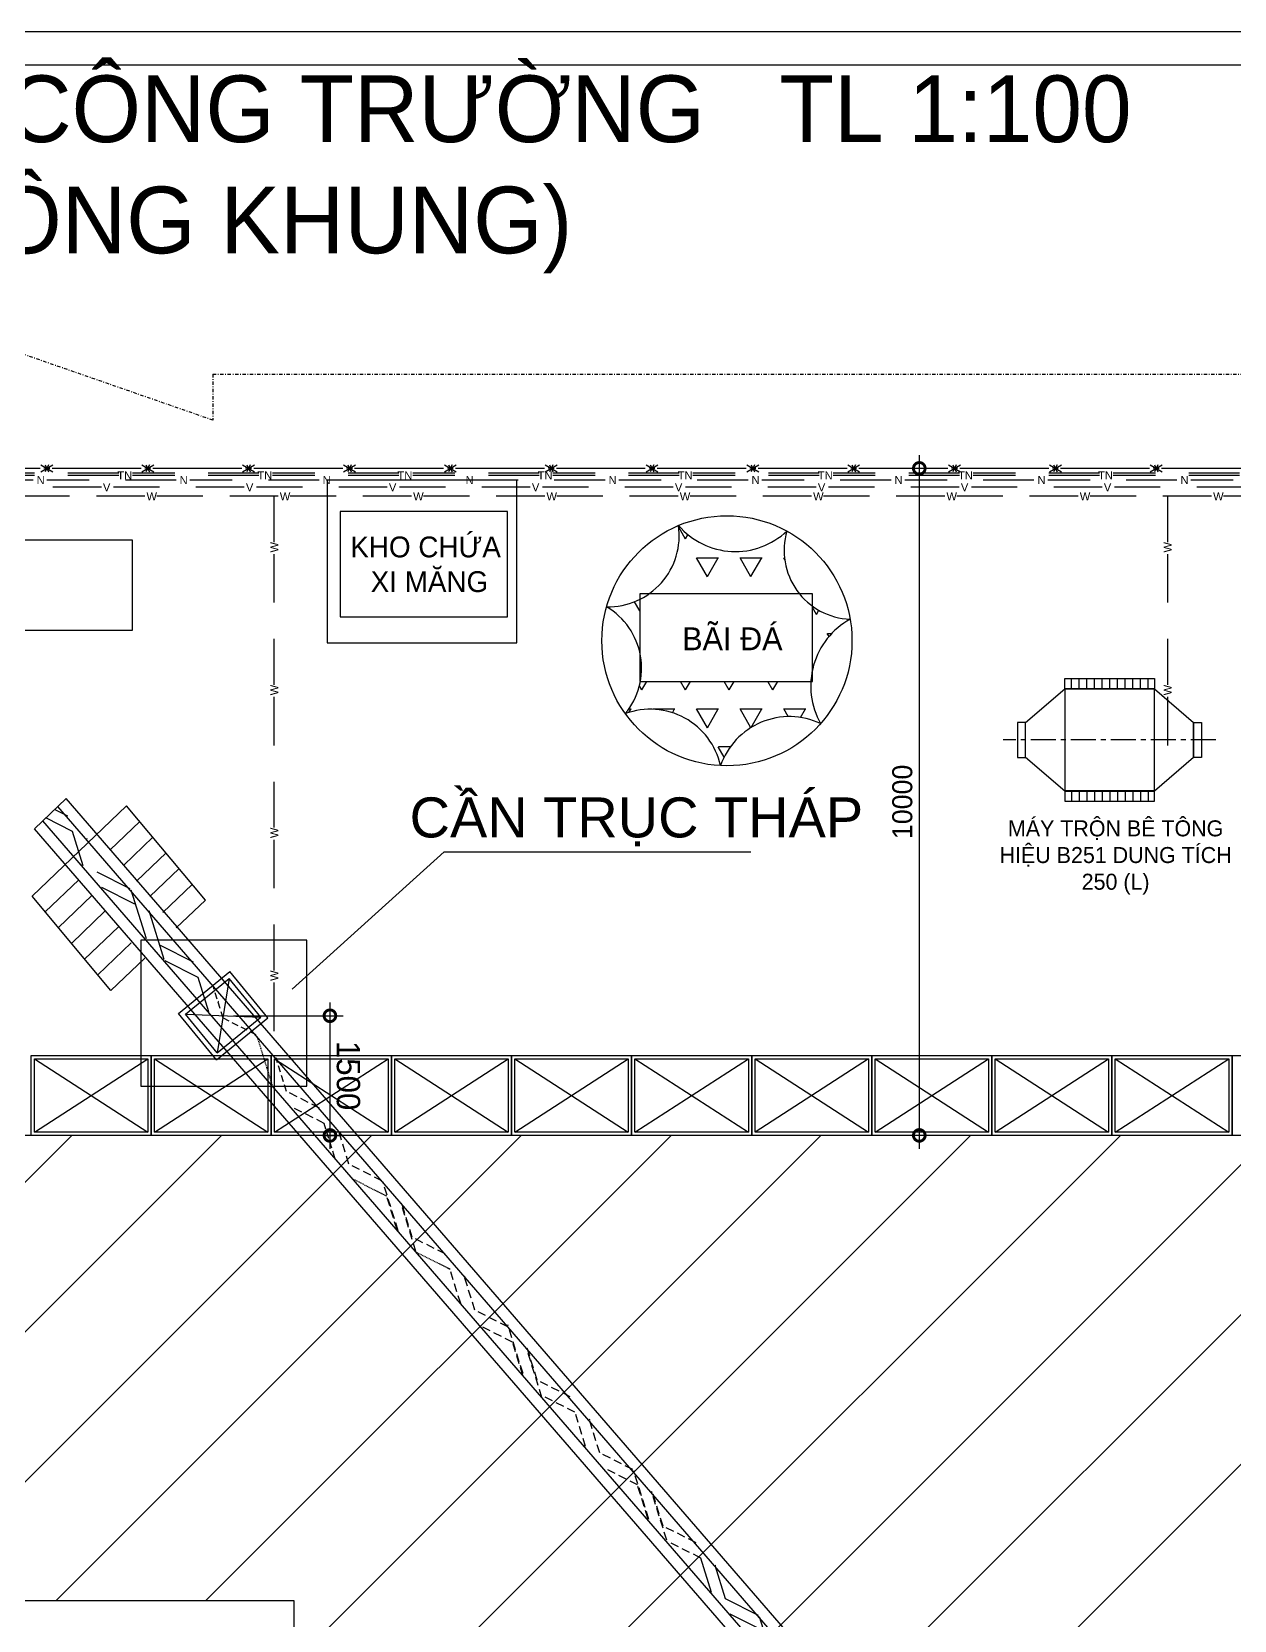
# Model space of a CAD drawing. Extents: x 122166 to 123167, y -5853 to -5259.
# Drawn here: x 122737.5 to 122917.7, y -5497.4 to -5259.3 of the extents above; entities that cross this region are included whole.
import ezdxf

# ---------------------------------------------------------------- set-up
doc = ezdxf.new("R2010")
doc.units = 0
for name, pattern in [('CENTER', [2, 1.25, -0.25, 0.25, -0.25]), ('DASHDOTX2', [2, 1, -0.5, 0, -0.5]), ('DASHED2', [0.375, 0.25, -0.125]), ('HIDDEN2', [0.1875, 0.125, -0.0625])]:
    doc.linetypes.add(name, pattern=pattern)
doc.layers.get('0').update_dxf_attribs({"linetype": 'CONTINUOUS'})
doc.layers.get('DEFPOINTS').update_dxf_attribs({"linetype": 'CONTINUOUS'})
for name, color, linetype in [('04', 1, 'CONTINUOUS'), ('BONG', 1, 'CONTINUOUS'), ('coffa', 6, 'CONTINUOUS'), ('DIM', 1, 'CONTINUOUS'), ('KHUNG', 5, 'CONTINUOUS'), ('KICHTHUOC', 1, 'CONTINUOUS'), ('Layer1', 4, 'DASHED2'), ('Layer2', 5, 'CONTINUOUS'), ('LAYER3', 6, 'CONTINUOUS'), ('Layer4', 2, 'DASHDOTX2'), ('text', 4, 'CONTINUOUS'), ('THE', 8, 'CONTINUOUS'), ('TRUC', 1, 'CENTER'), ('TUONG', 7, 'CONTINUOUS'), ('tuong-cot', 6, 'CONTINUOUS')]:
    doc.layers.add(name, color=color, linetype=linetype)
doc.styles.get("Standard").update_dxf_attribs({"font": 'VTIMESN.TTF'})
doc.styles.add('STYLE1', font='VHELVEN.TTF', dxfattribs={"height": 2.5})
doc.styles.add('TH', font='VTIMESN.TTF', dxfattribs={"height": 350})
doc.dimstyles.new('DOT', dxfattribs={"dimtxt": 3, "dimasz": 3.5, "dimexe": 2, "dimexo": 1.5, "dimgap": 1, "dimtad": 1, "dimtoh": 1, "dimdec": 0, "dimlfac": 100, "dimdsep": 46, "dimtxsty": 'Standard', "dimblk": 'DOTSMALL', "dimcen": 2.5, "dimdle": 2, "dimclrd": 251, "dimclre": 251, "dimclrt": 1, "dimadec": 0, "dimazin": 0, "dimtfac": 1, "dimtdec": 0, "dimtix": 1, "dimtmove": 0, "dimatfit": 2, "dimldrblk": 'DOTSMALL', "dimfxl": 0, "dimtolj": 1, "dimlwd": -1, "dimlwe": -1, "dimarcsym": 0})
doc.dimstyles.new('TL1-75', dxfattribs={"dimtxt": 3.5, "dimasz": 3.5, "dimexe": 2, "dimexo": 1.5, "dimgap": 1, "dimtad": 1, "dimtoh": 1, "dimdec": 0, "dimlfac": 100, "dimdsep": 46, "dimtxsty": 'Standard', "dimblk": 'DOTSMALL', "dimcen": 2.5, "dimdle": 2, "dimclrd": 251, "dimclre": 251, "dimclrt": 1, "dimadec": 0, "dimazin": 0, "dimtfac": 1, "dimtdec": 0, "dimtix": 1, "dimtmove": 0, "dimatfit": 0, "dimldrblk": 'DOTSMALL', "dimfxl": 0, "dimtolj": 1, "dimarcsym": 0})

# ---------------------------------------------------------------- blocks, each defined once
blk = doc.blocks.new('_DotSmall')
at = {"layer": 'THE', "color": 0, "const_width": 0.5}
blk.add_lwpolyline([(-0.0625, 0, 1), (0.0625, 0, 1)], format="xyb", close=True, dxfattribs=at)
blk = doc.blocks.new('*D4')
at = {"layer": 'DEFPOINTS', "color": 0, "linetype": 'Continuous'}
for p in [(247.78, 53.09), (250, 53.09), (263.72, 35.15)]:
    blk.add_point(p, dxfattribs=at)
at = {"layer": 'KICHTHUOC', "color": 251, "linetype": 'Continuous', "lineweight": -2}
for p, q in [((247.78, 33.15), (247.78, 55.09)), ((248.5, 53.09), (245.78, 53.09)), ((262.22, 35.15), (245.78, 35.15))]:
    blk.add_line(p, q, dxfattribs=at)
at = {"layer": 'KICHTHUOC', "color": 251, "linetype": 'Continuous', "lineweight": -2, "xscale": 3.5, "yscale": 3.5, "zscale": 3.5}
for p, rotation in [((247.78, 53.09), 90), ((247.78, 35.15), 270)]:
    blk.add_blockref('_DotSmall', p, dxfattribs=dict(at, rotation=rotation))
at = {"layer": 'KICHTHUOC', "color": 1, "linetype": 'Continuous', "insert": (245.03, 44.12), "char_height": 3.5, "attachment_point": 5, "rotation": 90}
blk.add_mtext('\\A1;1500', dxfattribs=at)
blk = doc.blocks.new('*D7')
at = {"layer": 'coffa', "color": 251, "linetype": 'Continuous'}
for p, q in [((122870.14, -5324.72), (122868.48, -5324.72)), ((122870.48, -5322.72), (122870.48, -5426.72)), ((122870.14, -5424.72), (122868.48, -5424.72))]:
    blk.add_line(p, q, dxfattribs=at)
at = {"layer": 'DEFPOINTS', "color": 0, "linetype": 'Continuous'}
for p in [(122871.64, -5324.72), (122870.48, -5424.72), (122871.64, -5424.72)]:
    blk.add_point(p, dxfattribs=at)
at = {"layer": 'coffa', "color": 251, "linetype": 'Continuous', "xscale": 3.5, "yscale": 3.5, "zscale": 3.5}
for p, rotation in [((122870.48, -5324.72), 90), ((122870.48, -5424.72), 270)]:
    blk.add_blockref('_DotSmall', p, dxfattribs=dict(at, rotation=rotation))
at = {"layer": 'coffa', "color": 1, "linetype": 'Continuous', "insert": (122867.95, -5374.72), "char_height": 3, "attachment_point": 5, "rotation": 90}
blk.add_mtext('\\A1;10000', dxfattribs=at)
blk = doc.blocks.new('A$C060B0BB3')
at = {"layer": '04', "linetype": 'Continuous', "ltscale": 10}
for p, q in [((33.273, -14.09), (304.112, -327.127)), ((34.608, -12.984), (305.371, -325.931)), ((30.905, -16.051), (301.881, -329.245)), ((29.569, -17.157), (300.622, -330.441)), ((194.408, -200.475), (196.679, -207.799)), ((196.121, -205.675), (201.07, -208.176)), ((196.835, -207.979), (201.785, -210.48)), ((201.785, -210.48), (203.341, -215.499)), ((203.9, -211.447), (205.494, -216.587)), ((203.937, -211.567), (204.056, -211.627)), ((279.212, -298.499), (280.806, -303.639)), ((293.92, -301.68), (288.847, -306.534)), ((293.92, -301.68), (305.727, -315.803)), ((280.806, -303.639), (285.756, -306.14)), ((295.886, -304.031), (290.859, -308.842)), ((281.521, -305.943), (286.47, -308.444)), ((285.912, -306.32), (288.183, -313.644)), ((297.856, -306.387), (292.783, -311.242)), ((288.586, -309.411), (290.857, -316.734)), ((299.822, -308.739), (294.795, -313.55)), ((284.116, -311.062), (279.747, -315.243)), ((301.791, -311.095), (296.719, -315.95)), ((286.128, -313.37), (281.713, -317.594)), ((303.757, -313.447), (298.731, -318.257)), ((279.747, -315.243), (291.554, -329.366)), ((288.051, -315.77), (283.683, -319.95)), ((290.298, -314.611), (295.248, -317.112)), ((305.727, -315.803), (291.554, -329.366)), ((290.063, -318.078), (285.649, -322.302)), ((291.013, -316.915), (295.962, -319.416)), ((291.987, -320.478), (287.618, -324.658)), ((298.078, -320.383), (299.672, -325.523)), ((298.115, -320.503), (298.234, -320.563)), ((293.999, -322.785), (289.584, -327.01)), ((297.4, -324.375), (297.519, -324.435)), ((299.672, -325.523), (303.672, -327.544)), ((300.622, -330.441), (305.371, -325.931)), ((300.386, -327.827), (302.337, -328.812))]:
    blk.add_line(p, q, dxfattribs=at)
at = {"layer": '04', "linetype": 'HIDDEN2', "ltscale": 10}
for p, q in [((203.223, -215.439), (203.341, -215.499)), ((205.494, -216.587), (210.443, -219.088)), ((206.209, -218.891), (211.158, -221.391)), ((210.599, -219.268), (212.871, -226.591)), ((211.158, -221.391), (212.715, -226.411)), ((213.273, -222.359), (215.545, -229.682)), ((213.311, -222.479), (213.429, -222.539)), ((213.429, -222.539), (214.986, -227.559)), ((212.715, -226.411), (212.833, -226.471)), ((214.986, -227.559), (219.935, -230.059)), ((215.701, -229.863), (220.65, -232.363)), ((220.65, -232.363), (222.207, -237.383)), ((222.765, -233.331), (224.359, -238.47)), ((222.803, -233.451), (222.922, -233.511)), ((222.088, -237.323), (222.207, -237.383)), ((224.359, -238.47), (229.309, -240.971)), ((225.074, -240.774), (230.023, -243.275)), ((229.315, -240.67), (231.587, -247.993)), ((230.023, -243.275), (231.58, -248.294)), ((232.139, -244.242), (234.41, -251.566)), ((232.145, -243.941), (233.702, -248.961)), ((232.176, -244.363), (232.295, -244.423)), ((231.431, -247.813), (231.549, -247.873)), ((233.702, -248.961), (238.651, -251.461)), ((234.417, -251.264), (239.366, -253.765)), ((239.366, -253.765), (240.923, -258.785)), ((241.481, -254.732), (243.076, -259.872)), ((240.804, -258.725), (240.923, -258.785)), ((243.79, -262.176), (248.739, -264.677)), ((248.181, -262.553), (250.452, -269.877)), ((248.739, -264.677), (250.296, -269.696)), ((250.855, -265.644), (253.126, -272.968)), ((251.011, -265.825), (252.568, -270.844)), ((253.282, -273.148), (258.231, -275.649)), ((258.231, -275.649), (259.788, -280.668)), ((261.941, -281.756), (266.89, -284.256)), ((262.655, -284.06), (267.605, -286.56))]:
    blk.add_line(p, q, dxfattribs=at)
at = {"layer": '04', "linetype": 'HIDDEN2'}
for p, q in [((243.076, -259.872), (248.025, -262.373)), ((250.296, -269.696), (250.415, -269.756)), ((252.568, -270.844), (257.517, -273.345)), ((269.72, -287.528), (271.991, -294.851)), ((277.725, -299.966), (277.821, -300.058))]:
    blk.add_line(p, q, dxfattribs=at)
at = {"layer": '04', "linetype": 'HIDDEN2', "ltscale": 8}
for p, q in [((260.347, -276.616), (261.941, -281.756)), ((267.605, -286.56), (269.161, -291.58)), ((272.147, -295.031), (277.097, -297.532)), ((277.097, -297.532), (278.653, -302.552))]:
    blk.add_line(p, q, dxfattribs=at)
at = {"layer": 'BONG', "color": 4}
for p, q in [((289.437, -287.331), (264.555, -287.331)), ((264.555, -287.331), (264.555, -309.214)), ((278.095, -291.277), (270.385, -297.578)), ((277.989, -292.333), (271.441, -297.684)), ((277.989, -292.333), (282.735, -298.14)), ((278.095, -291.277), (283.79, -298.246)), ((282.735, -298.14), (271.441, -297.684))]:
    blk.add_line(p, q, dxfattribs=at)
at = {"layer": 'BONG', "color": 4, "linetype": 'Continuous'}
for p, q in [((289.437, -309.214), (289.437, -287.331)), ((276.187, -303.491), (277.989, -292.333)), ((270.385, -297.578), (276.081, -304.547)), ((271.441, -297.684), (276.187, -303.491)), ((283.79, -298.246), (276.081, -304.547)), ((282.735, -298.14), (276.187, -303.491)), ((264.555, -309.214), (289.437, -309.214))]:
    blk.add_line(p, q, dxfattribs=at)
at = {"layer": 'KICHTHUOC', "color": 3, "linetype": 'Continuous'}
for p, q in [((266.721, -301.889), (243.94, -322.466)), ((243.94, -322.466), (198.011, -322.466))]:
    blk.add_line(p, q, dxfattribs=at)
dim = blk.add_linear_dim(base=(261.085, -279.955), p1=(277.024, -297.895), p2=(263.302, -279.955), angle=90, text='1500', dimstyle='TL1-75', dxfattribs=at)
dim.commit()
dim.dimension.update_dxf_attribs({"geometry": '*D4', "text_midpoint": (258.335, -288.925), "insert": (13.3, -333.042)})

msp = doc.modelspace()

# ---------------------------------------------------------------- hatches: boundary and pattern name
at = {"layer": 'KICHTHUOC', "linetype": 'Continuous'}
h = msp.add_hatch(dxfattribs=at)
h.set_pattern_fill('TRIANG', color=3, scale=0.6864, style=0)
h.set_pattern_definition([(60, (-18685.216, 768.3736), (-3.26897883, 5.66203877), [3.26898, -3.26898]), (120, (-18685.216, 768.3736), (-6.53795883, 6.8e-07), [3.26898, -3.26898]), (0, (-18686.8505, 771.2046), (3.26898, 5.6620381), [3.26898, -3.26898])])
h.paths.add_polyline_path([(122854.233, -5356.662), (122828.672, -5356.662, -0.1262621), (122826.417, -5361.487, -0.4530427), (122840.691, -5369.283, -0.4456358), (122855.687, -5362.984, -0.1443811)])
h.paths.add_polyline_path([(122860.111, -5347.332, -0.148378), (122854.455, -5345.364), (122854.455, -5355.007, -0.2177071)])
h.paths.add_polyline_path([(122850.633, -5334.114, -0.4280031), (122834.39, -5333.283, -0.2823296), (122829.981, -5343.522), (122852.515, -5343.522, -0.2467182)])
h.paths.add_polyline_path([(122828.596, -5344.348, -0.1215827), (122823.612, -5345.465, -0.2063031), (122828.596, -5352.327)])

# ---------------------------------------------------------------- linework, layer by layer
for p, q in [((122737.86, -5424.22), (122754.86, -5413.22)), ((122737.86, -5413.22), (122754.86, -5424.22)), ((122755.86, -5424.22), (122772.86, -5413.22)), ((122755.86, -5413.22), (122772.86, -5424.22)), ((122773.86, -5413.22), (122790.86, -5424.22)), ((122773.86, -5424.22), (122790.86, -5413.22)), ((122791.86, -5413.22), (122808.86, -5424.22)), ((122791.86, -5424.22), (122808.86, -5413.22)), ((122809.86, -5424.22), (122826.86, -5413.22)), ((122809.86, -5413.22), (122826.86, -5424.22)), ((122827.86, -5424.22), (122844.86, -5413.22)), ((122827.86, -5413.22), (122844.86, -5424.22)), ((122845.86, -5413.22), (122862.86, -5424.22)), ((122863.86, -5424.22), (122880.86, -5413.22)), ((122863.86, -5413.22), (122880.86, -5424.22)), ((122881.86, -5424.22), (122898.86, -5413.22)), ((122881.86, -5413.22), (122898.86, -5424.22)), ((122899.86, -5413.22), (122916.86, -5424.22)), ((122899.86, -5424.22), (122916.86, -5413.22))]:
    msp.add_line(p, q)
for points in [[(122737.36, -5412.72), (122755.36, -5412.72), (122755.36, -5424.72), (122737.36, -5424.72)], [(122755.36, -5412.72), (122773.36, -5412.72), (122773.36, -5424.72), (122755.36, -5424.72)], [(122773.36, -5412.72), (122791.36, -5412.72), (122791.36, -5424.72), (122773.36, -5424.72)], [(122791.36, -5412.72), (122809.36, -5412.72), (122809.36, -5424.72), (122791.36, -5424.72)], [(122809.36, -5412.72), (122827.36, -5412.72), (122827.36, -5424.72), (122809.36, -5424.72)], [(122827.36, -5412.72), (122845.36, -5412.72), (122845.36, -5424.72), (122827.36, -5424.72)], [(122845.36, -5412.72), (122863.36, -5412.72), (122863.36, -5424.72), (122845.36, -5424.72)], [(122863.36, -5412.72), (122881.36, -5412.72), (122881.36, -5424.72), (122863.36, -5424.72)], [(122881.36, -5412.72), (122899.36, -5412.72), (122899.36, -5424.72), (122881.36, -5424.72)], [(122899.36, -5412.72), (122917.36, -5412.72), (122917.36, -5424.72), (122899.36, -5424.72)], [(122917.36, -5412.72), (122935.36, -5412.72), (122935.36, -5424.72), (122917.36, -5424.72)], [(122737.86, -5413.22), (122754.86, -5413.22), (122754.86, -5424.22), (122737.86, -5424.22)], [(122755.86, -5413.22), (122772.86, -5413.22), (122772.86, -5424.22), (122755.86, -5424.22)], [(122773.86, -5413.22), (122790.86, -5413.22), (122790.86, -5424.22), (122773.86, -5424.22)], [(122791.86, -5413.22), (122808.86, -5413.22), (122808.86, -5424.22), (122791.86, -5424.22)], [(122809.86, -5413.22), (122826.86, -5413.22), (122826.86, -5424.22), (122809.86, -5424.22)], [(122827.86, -5413.22), (122844.86, -5413.22), (122844.86, -5424.22), (122827.86, -5424.22)], [(122845.86, -5413.22), (122862.86, -5413.22), (122862.86, -5424.22), (122845.86, -5424.22)], [(122863.86, -5413.22), (122880.86, -5413.22), (122880.86, -5424.22), (122863.86, -5424.22)], [(122881.86, -5413.22), (122898.86, -5413.22), (122898.86, -5424.22), (122881.86, -5424.22)], [(122899.86, -5413.22), (122916.86, -5413.22), (122916.86, -5424.22), (122899.86, -5424.22)]]:
    msp.add_lwpolyline(points, close=True)
at = {"layer": 'BONG'}
msp.add_lwpolyline([(122627.708, -5494.426), (122776.746, -5494.426), (122776.746, -5517.975), (122627.761, -5517.975)], close=True, dxfattribs=at)
at = {"layer": 'coffa', "color": 2, "linetype": 'Continuous'}
for p, q in [((122739.726, -5326.434), (122746.055, -5326.434)), ((122781.723, -5326.434), (122810.149, -5326.434)), ((122781.723, -5326.434), (122781.723, -5350.857)), ((122781.723, -5326.434), (122788.051, -5326.434)), ((122810.149, -5350.857), (122810.149, -5326.434)), ((122781.723, -5350.857), (122810.149, -5350.857))]:
    msp.add_line(p, q, dxfattribs=at)
at = {"layer": 'coffa', "color": 7, "linetype": 'Continuous'}
for p, q in [((122862.86, -5413.22), (122845.86, -5424.22)), ((123081.339, -5424.72), (122432.138, -5424.72))]:
    msp.add_line(p, q, dxfattribs=at)
at = {"layer": 'coffa', "color": 2, "linetype": 'Continuous'}
msp.add_lwpolyline([(123162.219, -5848.265), (123162.219, -5264.265), (122331.219, -5264.265), (122331.219, -5848.265)], close=True, dxfattribs=at)
msp.add_circle((122841.649, -5350.564), 18.743, dxfattribs=at)
at = {"layer": 'DIM', "ltscale": 100}
for p, q in [((122893.293, -5357.776), (122893.293, -5356.228)), ((122894.443, -5357.776), (122894.443, -5356.228)), ((122895.593, -5357.776), (122895.593, -5356.228)), ((122896.743, -5357.776), (122896.743, -5356.228)), ((122897.893, -5357.776), (122897.893, -5356.228)), ((122899.043, -5357.776), (122899.043, -5356.228)), ((122900.193, -5357.776), (122900.193, -5356.228)), ((122901.343, -5357.776), (122901.343, -5356.228)), ((122902.493, -5357.776), (122902.493, -5356.228)), ((122903.643, -5357.776), (122903.643, -5356.228)), ((122904.793, -5357.776), (122904.793, -5356.228)), ((122893.293, -5373.081), (122893.293, -5374.628)), ((122894.443, -5373.081), (122894.443, -5374.628)), ((122895.593, -5373.081), (122895.593, -5374.628)), ((122896.743, -5373.081), (122896.743, -5374.628)), ((122897.893, -5373.081), (122897.893, -5374.628)), ((122899.043, -5373.081), (122899.043, -5374.628)), ((122900.193, -5373.081), (122900.193, -5374.628)), ((122901.343, -5373.081), (122901.343, -5374.628)), ((122902.493, -5373.081), (122902.493, -5374.628)), ((122903.643, -5373.081), (122903.643, -5374.628)), ((122904.793, -5373.081), (122904.793, -5374.628))]:
    msp.add_line(p, q, dxfattribs=at)
at = {"layer": 'DIM'}
for points in [[(122905.708, -5357.776), (122892.287, -5357.776), (122892.287, -5356.228), (122905.708, -5356.228)], [(122905.708, -5357.776), (122892.287, -5357.776), (122892.287, -5373.104), (122905.708, -5373.104)], [(122905.708, -5373.081), (122892.287, -5373.081), (122892.287, -5374.628), (122905.708, -5374.628)]]:
    msp.add_lwpolyline(points, close=True, dxfattribs=at)
at = {"layer": 'KHUNG'}
msp.add_lwpolyline([(123167.219, -5853.265), (123167.219, -5259.265), (122326.219, -5259.265), (122326.219, -5853.265)], close=True, dxfattribs=at)
at = {"layer": 'KICHTHUOC', "color": 3, "linetype": 'Continuous'}
for points in [[(122783.696, -5346.955), (122808.783, -5346.955), (122808.783, -5331.182), (122783.696, -5331.182)], [(122828.596, -5356.662), (122854.455, -5356.662), (122854.455, -5343.522), (122828.596, -5343.522)]]:
    msp.add_lwpolyline(points, close=True, dxfattribs=at)
for centre, radius, start, end in [((122823.842, -5334.81), 10.658, 268.7652, 8.23493), ((122842.908, -5325.949), 11.241, 220.72934, 313.41365), ((122860.527, -5337.028), 10.313, 163.5929, 267.69295), ((122818.143, -5354.679), 10.714, 320.54946, 59.30781), ((122865.679, -5357.357), 11.467, 119.04527, 209.38343), ((122830.135, -5371.645), 10.818, 12.6121, 110.10232), ((122851.021, -5372.875), 10.937, 64.74685, 160.82471)]:
    msp.add_arc(centre, radius, start, end, dxfattribs=at)
at = {"layer": 'Layer1', "color": 2, "linetype": 'Continuous', "ltscale": 0.8}
for p, q in [((122738.725, -5324.72), (122725.392, -5324.72)), ((122738.832, -5324.165), (122740.614, -5325.22)), ((122738.832, -5325.22), (122740.614, -5324.165)), ((122739.723, -5324.692), (122739.284, -5324.692)), ((122739.464, -5324.165), (122739.983, -5325.22)), ((122739.983, -5324.165), (122739.464, -5325.22)), ((122739.723, -5324.692), (122740.163, -5324.692)), ((122753.841, -5324.72), (122740.507, -5324.72)), ((122753.948, -5324.165), (122755.73, -5325.22)), ((122753.948, -5325.22), (122755.73, -5324.165)), ((122754.839, -5324.692), (122754.399, -5324.692)), ((122754.579, -5324.165), (122755.099, -5325.22)), ((122755.099, -5324.165), (122754.579, -5325.22)), ((122754.839, -5324.692), (122755.278, -5324.692)), ((122768.956, -5324.72), (122755.623, -5324.72)), ((122769.063, -5324.165), (122770.845, -5325.22)), ((122769.063, -5325.22), (122770.845, -5324.165)), ((122769.954, -5324.692), (122769.515, -5324.692)), ((122769.695, -5324.165), (122770.214, -5325.22)), ((122770.214, -5324.165), (122769.695, -5325.22)), ((122769.954, -5324.692), (122770.394, -5324.692)), ((122784.071, -5324.72), (122770.738, -5324.72)), ((122784.179, -5324.165), (122785.961, -5325.22)), ((122784.179, -5325.22), (122785.961, -5324.165)), ((122785.07, -5324.692), (122784.63, -5324.692)), ((122784.81, -5324.165), (122785.329, -5325.22)), ((122785.329, -5324.165), (122784.81, -5325.22)), ((122785.07, -5324.692), (122785.509, -5324.692)), ((122799.187, -5324.72), (122785.854, -5324.72)), ((122799.294, -5324.165), (122801.076, -5325.22)), ((122799.294, -5325.22), (122801.076, -5324.165)), ((122800.185, -5324.692), (122799.745, -5324.692)), ((122799.925, -5324.165), (122800.445, -5325.22)), ((122800.445, -5324.165), (122799.925, -5325.22)), ((122800.185, -5324.692), (122800.624, -5324.692)), ((122814.302, -5324.72), (122800.969, -5324.72)), ((122814.409, -5324.165), (122816.191, -5325.22)), ((122814.409, -5325.22), (122816.191, -5324.165)), ((122815.3, -5324.692), (122814.861, -5324.692)), ((122815.041, -5324.165), (122815.56, -5325.22)), ((122815.56, -5324.165), (122815.041, -5325.22)), ((122815.3, -5324.692), (122815.74, -5324.692)), ((122829.418, -5324.72), (122816.084, -5324.72)), ((122829.525, -5324.165), (122831.307, -5325.22)), ((122829.525, -5325.22), (122831.307, -5324.165)), ((122830.416, -5324.692), (122829.976, -5324.692)), ((122830.156, -5324.165), (122830.675, -5325.22)), ((122830.675, -5324.165), (122830.156, -5325.22)), ((122830.416, -5324.692), (122830.855, -5324.692)), ((122844.533, -5324.72), (122831.2, -5324.72)), ((122844.64, -5324.165), (122846.422, -5325.22)), ((122844.64, -5325.22), (122846.422, -5324.165)), ((122845.531, -5324.692), (122845.092, -5324.692)), ((122845.271, -5324.165), (122845.791, -5325.22)), ((122845.791, -5324.165), (122845.271, -5325.22)), ((122845.531, -5324.692), (122845.971, -5324.692)), ((122859.648, -5324.72), (122846.315, -5324.72)), ((122859.755, -5324.165), (122861.537, -5325.22)), ((122859.755, -5325.22), (122861.537, -5324.165)), ((122860.646, -5324.692), (122860.207, -5324.692)), ((122860.387, -5324.165), (122860.906, -5325.22)), ((122860.906, -5324.165), (122860.387, -5325.22)), ((122860.646, -5324.692), (122861.086, -5324.692)), ((122874.764, -5324.72), (122861.43, -5324.72)), ((122874.871, -5324.165), (122876.653, -5325.22)), ((122874.871, -5325.22), (122876.653, -5324.165)), ((122875.762, -5324.692), (122875.322, -5324.692)), ((122875.502, -5324.165), (122876.022, -5325.22)), ((122876.022, -5324.165), (122875.502, -5325.22)), ((122875.762, -5324.692), (122876.201, -5324.692)), ((122889.879, -5324.72), (122876.546, -5324.72)), ((122889.986, -5324.165), (122891.768, -5325.22)), ((122889.986, -5325.22), (122891.768, -5324.165)), ((122890.877, -5324.692), (122890.438, -5324.692)), ((122890.618, -5324.165), (122891.137, -5325.22)), ((122891.137, -5324.165), (122890.618, -5325.22)), ((122890.877, -5324.692), (122891.317, -5324.692)), ((122904.994, -5324.72), (122891.661, -5324.72)), ((122905.102, -5324.165), (122906.884, -5325.22)), ((122905.102, -5325.22), (122906.884, -5324.165)), ((122905.993, -5324.692), (122905.553, -5324.692)), ((122905.733, -5324.165), (122906.252, -5325.22)), ((122906.252, -5324.165), (122905.733, -5325.22)), ((122905.993, -5324.692), (122906.432, -5324.692)), ((122920.11, -5324.72), (122906.777, -5324.72))]:
    msp.add_line(p, q, dxfattribs=at)
at = {"layer": 'Layer2', "ltscale": 250}
for points in [[(122905.708, -5373.104), (122892.287, -5373.104), (122886.407, -5368.064), (122886.407, -5362.816), (122892.287, -5357.776), (122905.708, -5357.776), (122911.588, -5362.816), (122911.588, -5368.064)], [(122886.407, -5362.816), (122885.203, -5362.816), (122885.203, -5368.041), (122886.407, -5368.041)], [(122911.588, -5362.816), (122912.792, -5362.816), (122912.792, -5368.041), (122911.588, -5368.041)]]:
    msp.add_lwpolyline(points, close=True, dxfattribs=at)
at = {"layer": 'LAYER3', "linetype": 'DASHDOTX2', "ltscale": 0.5}
for p, q in [((122764.619, -5317.5), (122716.406, -5300.736)), ((122764.619, -5310.602), (122764.619, -5317.5)), ((122764.619, -5310.602), (123156.914, -5310.602))]:
    msp.add_line(p, q, dxfattribs=at)
at = {"layer": 'LAYER3', "linetype": 'Continuous'}
msp.add_lwpolyline([(122680.805, -5335.434), (122752.506, -5335.434), (122752.506, -5349.049), (122680.805, -5349.049)], close=True, dxfattribs=at)
at = {"layer": 'THE', "linetype": 'Continuous'}
for p, q in [((122650.17, -5652.721), (122878.17, -5424.72)), ((122672.621, -5652.721), (122900.621, -5424.72)), ((122673.761, -5494.426), (122743.467, -5424.72)), ((122695.072, -5652.721), (122923.072, -5424.72)), ((122696.212, -5494.426), (122765.917, -5424.72)), ((122717.522, -5652.721), (122945.522, -5424.72)), ((122718.662, -5494.426), (122788.368, -5424.72)), ((122739.973, -5652.721), (122967.973, -5424.72)), ((122741.113, -5494.426), (122810.819, -5424.72)), ((122763.563, -5494.426), (122833.269, -5424.72)), ((122776.746, -5503.694), (122855.72, -5424.72))]:
    msp.add_line(p, q, dxfattribs=at)
at = {"layer": 'TRUC', "ltscale": 3}
msp.add_line((122914.948, -5365.428), (122883.039, -5365.428), dxfattribs=at)
at = {"layer": 'tuong-cot'}
for p, q in [((122730.055, -5326.434), (122737.655, -5326.434)), ((122730.055, -5326.434), (122737.655, -5326.434)), ((122731.56, -5325.39), (122737.889, -5325.39)), ((122731.56, -5325.74), (122737.889, -5325.74)), ((122742.889, -5325.39), (122750.489, -5325.39)), ((122742.889, -5325.74), (122750.489, -5325.74)), ((122751.486, -5326.434), (122759.086, -5326.434)), ((122751.486, -5326.434), (122759.086, -5326.434)), ((122752.56, -5325.39), (122758.889, -5325.39)), ((122752.56, -5325.74), (122758.889, -5325.74)), ((122761.157, -5326.434), (122767.486, -5326.434)), ((122761.157, -5326.434), (122767.486, -5326.434)), ((122763.889, -5325.39), (122771.489, -5325.39)), ((122763.889, -5325.74), (122771.489, -5325.74)), ((122772.916, -5326.434), (122780.516, -5326.434)), ((122772.916, -5326.434), (122780.516, -5326.434)), ((122773.56, -5325.39), (122779.889, -5325.39)), ((122773.56, -5325.74), (122779.889, -5325.74)), ((122782.588, -5326.434), (122788.916, -5326.434)), ((122782.588, -5326.434), (122788.916, -5326.434)), ((122784.889, -5325.39), (122792.489, -5325.39)), ((122784.889, -5325.74), (122792.489, -5325.74)), ((122794.347, -5326.434), (122801.947, -5326.434)), ((122794.347, -5326.434), (122801.947, -5326.434)), ((122794.56, -5325.39), (122800.889, -5325.39)), ((122794.56, -5325.74), (122800.889, -5325.74)), ((122804.018, -5326.434), (122810.347, -5326.434)), ((122804.018, -5326.434), (122810.347, -5326.434)), ((122805.889, -5325.39), (122813.489, -5325.39)), ((122805.889, -5325.74), (122813.489, -5325.74)), ((122815.56, -5325.39), (122821.889, -5325.39)), ((122815.56, -5325.74), (122821.889, -5325.74)), ((122815.777, -5326.434), (122823.377, -5326.434)), ((122815.777, -5326.434), (122823.377, -5326.434)), ((122825.449, -5326.434), (122831.777, -5326.434)), ((122825.449, -5326.434), (122831.777, -5326.434)), ((122826.889, -5325.39), (122834.489, -5325.39)), ((122826.889, -5325.74), (122834.489, -5325.74)), ((122836.56, -5325.39), (122842.889, -5325.39)), ((122836.56, -5325.74), (122842.889, -5325.74)), ((122837.208, -5326.434), (122844.808, -5326.434)), ((122837.208, -5326.434), (122844.808, -5326.434)), ((122846.88, -5326.434), (122853.208, -5326.434)), ((122846.88, -5326.434), (122853.208, -5326.434)), ((122847.889, -5325.39), (122855.489, -5325.39)), ((122847.889, -5325.74), (122855.489, -5325.74)), ((122857.56, -5325.39), (122863.889, -5325.39)), ((122857.56, -5325.74), (122863.889, -5325.74)), ((122858.639, -5326.434), (122866.239, -5326.434)), ((122858.639, -5326.434), (122866.239, -5326.434)), ((122868.31, -5326.434), (122874.639, -5326.434)), ((122868.31, -5326.434), (122874.639, -5326.434)), ((122868.889, -5325.39), (122876.489, -5325.39)), ((122868.889, -5325.74), (122876.489, -5325.74)), ((122878.56, -5325.39), (122884.889, -5325.39)), ((122878.56, -5325.74), (122884.889, -5325.74)), ((122880.069, -5326.434), (122887.669, -5326.434)), ((122880.069, -5326.434), (122887.669, -5326.434)), ((122889.741, -5326.434), (122896.069, -5326.434)), ((122889.741, -5326.434), (122896.069, -5326.434)), ((122889.889, -5325.39), (122897.489, -5325.39)), ((122889.889, -5325.74), (122897.489, -5325.74)), ((122899.56, -5325.39), (122905.889, -5325.39)), ((122899.56, -5325.74), (122905.889, -5325.74)), ((122901.5, -5326.434), (122909.1, -5326.434)), ((122901.5, -5326.434), (122909.1, -5326.434)), ((122910.889, -5325.39), (122918.489, -5325.39)), ((122910.889, -5325.74), (122918.489, -5325.74)), ((122911.171, -5326.434), (122917.5, -5326.434)), ((122911.171, -5326.434), (122917.5, -5326.434)), ((122743.131, -5328.874), (122736.24, -5328.874)), ((122747.887, -5327.52), (122740.612, -5327.52)), ((122754.412, -5328.874), (122747.137, -5328.874)), ((122756.589, -5327.52), (122749.698, -5327.52)), ((122763.114, -5328.874), (122756.223, -5328.874)), ((122769.317, -5327.52), (122762.042, -5327.52)), ((122774.395, -5328.874), (122767.12, -5328.874)), ((122778.019, -5327.52), (122771.128, -5327.52)), ((122773.763, -5328.874), (122773.763, -5335.765)), ((122783.098, -5328.874), (122776.206, -5328.874)), ((122790.748, -5327.52), (122783.473, -5327.52)), ((122794.378, -5328.874), (122787.103, -5328.874)), ((122799.45, -5327.52), (122792.559, -5327.52)), ((122803.081, -5328.874), (122796.189, -5328.874)), ((122812.179, -5327.52), (122804.903, -5327.52)), ((122814.362, -5328.874), (122807.086, -5328.874)), ((122820.881, -5327.52), (122813.989, -5327.52)), ((122823.064, -5328.874), (122816.172, -5328.874)), ((122833.609, -5327.52), (122826.334, -5327.52)), ((122834.345, -5328.874), (122827.069, -5328.874)), ((122842.311, -5327.52), (122835.42, -5327.52)), ((122843.047, -5328.874), (122836.156, -5328.874)), ((122854.328, -5328.874), (122847.053, -5328.874)), ((122855.04, -5327.52), (122847.765, -5327.52)), ((122863.03, -5328.874), (122856.139, -5328.874)), ((122863.742, -5327.52), (122856.851, -5327.52)), ((122874.311, -5328.874), (122867.036, -5328.874)), ((122876.47, -5327.52), (122869.195, -5327.52)), ((122883.013, -5328.874), (122876.122, -5328.874)), ((122885.173, -5327.52), (122878.281, -5327.52)), ((122894.294, -5328.874), (122887.019, -5328.874)), ((122897.901, -5327.52), (122890.626, -5327.52)), ((122902.996, -5328.874), (122896.105, -5328.874)), ((122906.603, -5327.52), (122899.712, -5327.52)), ((122914.277, -5328.874), (122907.002, -5328.874)), ((122907.657, -5328.874), (122907.657, -5335.765)), ((122919.332, -5327.52), (122912.057, -5327.52)), ((122922.979, -5328.874), (122916.088, -5328.874)), ((122773.763, -5337.576), (122773.763, -5344.851)), ((122907.657, -5337.576), (122907.657, -5344.851)), ((122773.763, -5350.282), (122773.763, -5357.173)), ((122907.657, -5350.282), (122907.657, -5357.173)), ((122773.763, -5358.984), (122773.763, -5366.259)), ((122907.657, -5358.984), (122907.657, -5366.259)), ((122773.763, -5371.69), (122773.763, -5378.581)), ((122773.763, -5380.392), (122773.763, -5387.667)), ((122773.763, -5393.098), (122773.763, -5399.989)), ((122773.763, -5401.8), (122773.763, -5409.075))]:
    msp.add_line(p, q, dxfattribs=at)

# ---------------------------------------------------------------- block references
at = {"layer": 'coffa', "color": 7, "linetype": 'Continuous', "rotation": 180}
msp.add_blockref('A$C060B0BB3', (123043.227, -5704.675), dxfattribs=at)

# ---------------------------------------------------------------- texts
at = {"insert": (122828.078, -5377.712), "char_height": 6, "width": 95.7265, "attachment_point": 5, "style": 'STYLE1'}
msp.add_mtext('CAÀN TRUÏC THAÙP ', dxfattribs=at)
at = {"layer": 'Layer4', "color": 3, "linetype": 'Continuous', "ltscale": 0.5, "attachment_point": 5, "style": 'TH'}
for s, insert, char_height, width in [('KHO CHÖÙA\\P XI MAÊNG ', (122796.484, -5339.122), 3.12, 26.66664), ('BAÕI ÑAÙ', (122842.458, -5350.267), 3.432, 28.60872), ('MAÙY TROÄN BEÂ TOÂNG\\PHIEÄU B251 DUNG TÍCH 250 (L)', (122899.904, -5383.05), 2.4, 36.4084)]:
    msp.add_mtext(s, dxfattribs=dict(at, insert=insert, char_height=char_height, width=width))
at = {"layer": 'text', "char_height": 1.2, "width": 1.53541, "attachment_point": 1}
for s, insert in [('{\\fVNI-Helve|b0|i0|c0|p2;N}', (122738.19, -5325.876)), ('{\\fVNI-Helve|b0|i0|c0|p2;N}', (122738.19, -5325.876)), ('{\\fVNI-Helve|b0|i0|c0|p2;V}', (122748.123, -5326.962)), ('{\\fVNI-Helve|b0|i0|c0|p2;TN}', (122750.272, -5325.182)), ('{\\fVNI-Helve|b0|i0|c0|p2;N}', (122759.62, -5325.876)), ('{\\fVNI-Helve|b0|i0|c0|p2;N}', (122759.62, -5325.876)), ('{\\fVNI-Helve|b0|i0|c0|p2;V}', (122769.554, -5326.962)), ('{\\fVNI-Helve|b0|i0|c0|p2;TN}', (122771.272, -5325.182)), ('{\\fVNI-Helve|b0|i0|c0|p2;N}', (122781.051, -5325.876)), ('{\\fVNI-Helve|b0|i0|c0|p2;N}', (122781.051, -5325.876)), ('{\\fVNI-Helve|b0|i0|c0|p2;V}', (122790.985, -5326.962)), ('{\\fVNI-Helve|b0|i0|c0|p2;TN}', (122792.272, -5325.182)), ('{\\fVNI-Helve|b0|i0|c0|p2;N}', (122802.481, -5325.876)), ('{\\fVNI-Helve|b0|i0|c0|p2;N}', (122802.481, -5325.876)), ('{\\fVNI-Helve|b0|i0|c0|p2;V}', (122812.415, -5326.962)), ('{\\fVNI-Helve|b0|i0|c0|p2;TN}', (122813.272, -5325.182)), ('{\\fVNI-Helve|b0|i0|c0|p2;N}', (122823.912, -5325.876)), ('{\\fVNI-Helve|b0|i0|c0|p2;N}', (122823.912, -5325.876)), ('{\\fVNI-Helve|b0|i0|c0|p2;V}', (122833.846, -5326.962)), ('{\\fVNI-Helve|b0|i0|c0|p2;TN}', (122834.272, -5325.182)), ('{\\fVNI-Helve|b0|i0|c0|p2;N}', (122845.343, -5325.876)), ('{\\fVNI-Helve|b0|i0|c0|p2;N}', (122845.343, -5325.876)), ('{\\fVNI-Helve|b0|i0|c0|p2;V}', (122855.276, -5326.962)), ('{\\fVNI-Helve|b0|i0|c0|p2;TN}', (122855.272, -5325.182)), ('{\\fVNI-Helve|b0|i0|c0|p2;N}', (122866.773, -5325.876)), ('{\\fVNI-Helve|b0|i0|c0|p2;N}', (122866.773, -5325.876)), ('{\\fVNI-Helve|b0|i0|c0|p2;TN}', (122876.272, -5325.182)), ('{\\fVNI-Helve|b0|i0|c0|p2;V}', (122876.707, -5326.962)), ('{\\fVNI-Helve|b0|i0|c0|p2;N}', (122888.204, -5325.876)), ('{\\fVNI-Helve|b0|i0|c0|p2;N}', (122888.204, -5325.876)), ('{\\fVNI-Helve|b0|i0|c0|p2;TN}', (122897.272, -5325.182)), ('{\\fVNI-Helve|b0|i0|c0|p2;V}', (122898.138, -5326.962)), ('{\\fVNI-Helve|b0|i0|c0|p2;N}', (122909.635, -5325.876)), ('{\\fVNI-Helve|b0|i0|c0|p2;N}', (122909.635, -5325.876)), ('{\\fVNI-Helve|b0|i0|c0|p2;W}', (122754.649, -5328.316)), ('{\\fVNI-Helve|b0|i0|c0|p2;W}', (122774.632, -5328.316)), ('{\\fVNI-Helve|b0|i0|c0|p2;W}', (122794.615, -5328.316)), ('{\\fVNI-Helve|b0|i0|c0|p2;W}', (122814.598, -5328.316)), ('{\\fVNI-Helve|b0|i0|c0|p2;W}', (122834.581, -5328.316)), ('{\\fVNI-Helve|b0|i0|c0|p2;W}', (122854.564, -5328.316)), ('{\\fVNI-Helve|b0|i0|c0|p2;W}', (122874.547, -5328.316)), ('{\\fVNI-Helve|b0|i0|c0|p2;W}', (122894.531, -5328.316)), ('{\\fVNI-Helve|b0|i0|c0|p2;W}', (122914.514, -5328.316))]:
    msp.add_mtext(s, dxfattribs=dict(at, insert=insert))
at = {"layer": 'text', "char_height": 1.2, "width": 1.53541, "attachment_point": 1, "rotation": 90}
for insert in [(122773.204, -5337.34), (122907.099, -5337.34), (122773.204, -5358.748), (122907.099, -5358.748), (122773.204, -5380.156), (122773.204, -5401.564)]:
    msp.add_mtext('{\\fVNI-Helve|b0|i0|c0|p2;W}', dxfattribs=dict(at, insert=insert))
at = {"layer": 'TUONG', "insert": (122548.784, -5265.811), "char_height": 10, "attachment_point": 1}
msp.add_mtext('TOÅNG MAËT BAÈNG THI COÂNG COÂNG TRÖÔØNG   TL 1:100\\P                   (GIAI ÑOAÏN THI COÂNG KHUNG)', dxfattribs=at)

# ---------------------------------------------------------------- dimensions: what is measured, and where the dimension line sits
at = {"layer": 'coffa', "color": 7, "linetype": 'Continuous'}
dim = msp.add_linear_dim(base=(122870.484, -5424.72), p1=(122871.641, -5324.72), p2=(122871.641, -5424.72), angle=90, dimstyle='DOT', dxfattribs=at)
dim.commit()
dim.dimension.update_dxf_attribs({"geometry": '*D7', "text_midpoint": (122867.949, -5374.72)})

doc.saveas('drawing.dxf')
